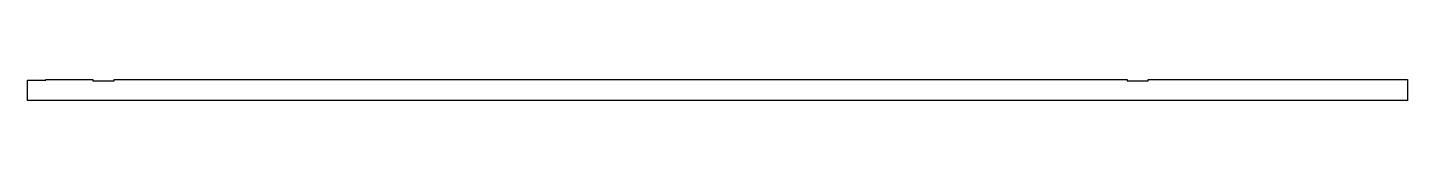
# Model space of a CAD drawing. Header units: millimetres. Extents: x 0 to 11974, y -90 to 90.
import ezdxf

# ---------------------------------------------------------------- set-up
doc = ezdxf.new("R2010")
doc.units = ezdxf.units.MM
doc.header["$LTSCALE"] = 10
doc.layers.add('MEMBERS', color=5, linetype='Continuous')

msp = doc.modelspace()

# ---------------------------------------------------------------- linework, layer by layer
at = {"layer": 'MEMBERS', "color": 3, "linetype": 'Continuous'}
for p, q in [((0, -90), (0, 85)), ((0, 85), (158, 85)), ((158, 85), (158, 90)), ((158, 90), (566, 90)), ((566, 90), (566, 80)), ((566, 80), (750, 80)), ((750, 80), (750, 90)), ((750, 90), (7612, 90)), ((7612, 90), (9541, 90)), ((9541, 90), (9541, 80)), ((9541, 80), (9725, 80)), ((9725, 80), (9725, 90)), ((9725, 90), (11974, 90)), ((11974, 90), (11974, -90)), ((11974, -90), (0, -90))]:
    msp.add_line(p, q, dxfattribs=at)

doc.saveas('drawing.dxf')
